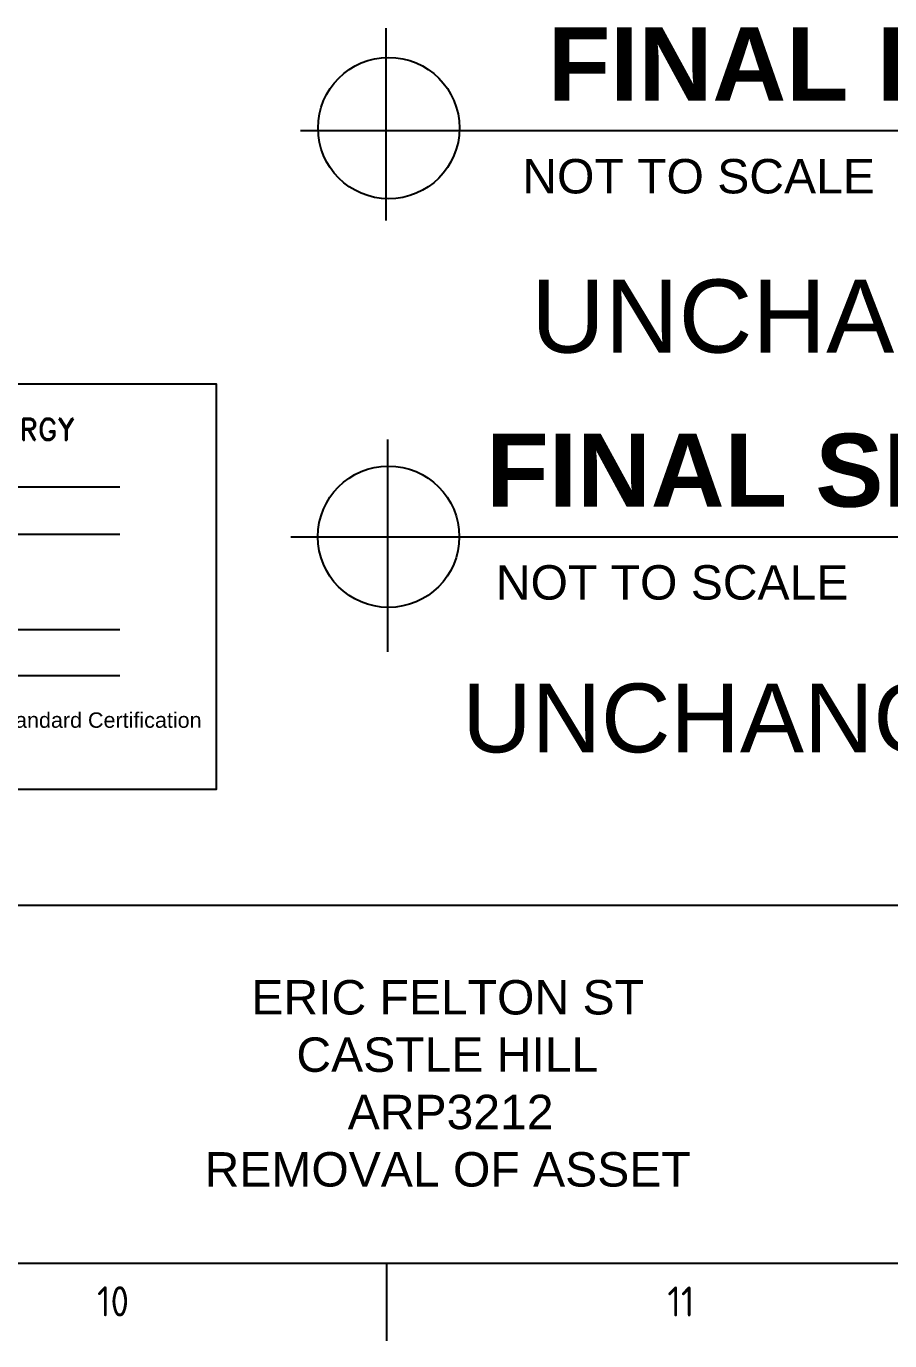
# Paper-space layout 'PAGE 2' of a CAD drawing. Header units: metres, sheet in millimetres. Extents: x -9 to 824, y -5 to 581.
# Drawn here: x 628 to 728.3, y -5.5 to 147.3 of the extents above; entities that cross this region are included whole.
import ezdxf
from ezdxf.enums import TextEntityAlignment as Align

# ---------------------------------------------------------------- set-up
doc = ezdxf.new("R2010")
doc.units = ezdxf.units.M
doc.layers.get('0').update_dxf_attribs({"color": 6})
doc.layers.add('_User Miscellaneous1', color=7, linetype='Continuous')
doc.styles.add('Elec', font='romand__.ttf')
doc.styles.add('iecISOCP', font='isocp.shx')
doc.styles.get("Standard").update_dxf_attribs({"font": 'arial.ttf'})

# ---------------------------------------------------------------- blocks, each defined once
blk = doc.blocks.new('A1_FRAME_TITLE')
at = {"layer": '_User Miscellaneous1', "color": 7, "linetype": 'Continuous'}
blk.add_line((678.72, 5.97), (678.72, -3.03), dxfattribs=at)
at = {"layer": '_User Miscellaneous1', "color": 7, "linetype": 'Continuous', "flags": 128}
for points in [[(123.8, 47.62), (824.37, 47.62)], [(123.8, 5.97), (824.37, 5.97)]]:
    blk.add_lwpolyline(points, dxfattribs=at)
at = {"layer": '_User Miscellaneous1', "color": 7, "style": 'iecISOCP'}
for s, p in [('10', (645.06, -0.2)), ('11', (711.36, -0.22))]:
    blk.add_text(s, height=3.5, dxfattribs=at).set_placement(p)
at = {"layer": '_User Miscellaneous1', "color": 7, "style": 'iecISOCP', "flags": 8}
blk.add_attdef('VERSION_NO', text='', height=2.5, rotation=90, dxfattribs=at).set_placement((302.04, 43.81), align=Align.MIDDLE_CENTER)
at = {"layer": '_User Miscellaneous1', "color": 7, "style": 'iecISOCP'}
for tag, p in [('CAP_NO', (513.19, 43.46)), ('IE_NUM', (513.05, 37.81)), ('REF_No_1', (335.24, 32.31)), ('REF_1', (362.52, 32.31)), ('GEN_WO', (441.71, 31.76)), ('HV_SWITCH', (513.46, 32.16)), ('REF_No_2', (335.24, 26.31)), ('REF_2', (362.52, 26.31)), ('OH_WO', (441.71, 25.81)), ('UBD_REF', (513.05, 25.83)), ('REF_No_3', (335.24, 20.31)), ('REF_3', (362.52, 20.31)), ('UG_WO', (441.71, 20.05)), ('GIS_MAP_No', (513.05, 20.04)), ('REF_No_4', (335.24, 14.31)), ('REF_4', (362.52, 14.31)), ('SUB_WO', (441.71, 13.81)), ('HV_OP_DIAG', (513.33, 14.2)), ('LGA', (512.95, 7.78)), ('ExportID', (9.08, 2.39))]:
    blk.add_attdef(tag, p, '', height=2.5, dxfattribs=at)
at = {"layer": '_User Miscellaneous1', "color": 7}
for p in [(29.9, 23.29), (44.05, 23.29)]:
    blk.add_attdef('DRAFT_NUM', p, '', height=2.5, rotation=90, dxfattribs=at)
at = {"layer": '_User Miscellaneous1', "color": 7, "style": 'iecISOCP'}
for tag, height, p in [('T1', 3.5, (684.37, 39.47)), ('T2', 3.5, (684.37, 34.35)), ('scale', 2.5, (567.76, 33.27)), ('T3', 3.5, (684.37, 28.92)), ('DRAWN', 2.5, (567.76, 24.93)), ('T4', 3.5, (684.37, 23.66)), ('T5', 3.5, (684.37, 18.23)), ('REV', 5, (820.05, 17.1)), ('DATE', 2.5, (567.76, 16.88)), ('T6', 3.5, (684.37, 12.97)), ('CHD', 2.5, (567.76, 8.37)), ('DESIGN', 2.5, (605.62, 9.15))]:
    blk.add_attdef(tag, text='', height=height, dxfattribs=at).set_placement(p, align=Align.CENTER)
blk.add_attdef('NUM', text='', height=7, dxfattribs=at).set_placement((792.37, 20.12), align=Align.MIDDLE_CENTER)
for tag, p in [('NS', (790.71, 8.12)), ('SHTS', (805.41, 8.12))]:
    blk.add_attdef(tag, text='', height=2.5, dxfattribs=at).set_placement(p, align=Align.MIDDLE)
at = {"layer": '_User Miscellaneous1', "color": 7, "style": 'iecISOCP', "flags": 1}
for tag, p in [('ProjectType', (14.17, -26.8)), ('ProjectNumber', (23.56, -26.82)), ('DrawingNumber', (35.51, -26.8)), ('ProjectDescription', (47.56, -26.83)), ('ExportDate', (60.28, -26.79)), ('ExportUserName', (69.15, -26.8)), ('DesignerCompanyName', (81.48, -26.79)), ('ExportAreaOfInterest', (97.1, -26.81)), ('GIS_SUCCESS', (112, -26.78)), ('CAD_SUCCESS', (121.79, -26.78)), ('DEPOTCODE', (132.11, -26.88)), ('ExportCategories', (140.08, -26.8)), ('Comments', (154.38, -26.88))]:
    blk.add_attdef(tag, p, '', height=1, dxfattribs=at)
blk = doc.blocks.new('NOTE_CERTIFIED-BY-IE')
at = {"color": 7, "linetype": 'Continuous', "lineweight": -3}
for p, q in [((22.48, 41), (74.39, 41)), ((26.7, 35.51), (74.39, 35.51)), ((3.75, 24.42), (74.39, 24.42)), ((21.69, 19.06), (74.39, 19.06))]:
    blk.add_line(p, q, dxfattribs=at)
blk.add_lwpolyline([(-7.68, 52.98), (85.6, 52.98), (85.6, 5.82), (-7.68, 5.82)], close=True)
at = {"color": 7, "lineweight": -3, "style": 'Elec'}
blk.add_text('CERTIFIED BY ENDEAVOUR ENERGY', height=2.52, dxfattribs=at).set_placement((39.75, 47.68), align=Align.MIDDLE_CENTER)
at = {"color": 7, "lineweight": -3}
for s, p in [('Amendment:', (2.94, 42.04)), ('Date Approved:', (2.61, 36.57)), ("Examiner's Signature:", (2.61, 31.11))]:
    blk.add_text(s, height=2.5, dxfattribs=at).set_placement(p, align=Align.MIDDLE_LEFT)
blk.add_text('Print Name:', height=2.5, dxfattribs=at).set_placement((3.64, 18.05), align=Align.BOTTOM_LEFT)
at = {"color": 7, "lineweight": -3, "insert": (39.73, 12.09), "char_height": 1.79, "width": 90.1633, "attachment_point": 5, "line_spacing_factor": 1.2}
blk.add_mtext("This Certification is issued subject to Endeavour Energy's Standard Certification Terms", dxfattribs=at)

psp = doc.layouts.new('PAGE 2')

# ---------------------------------------------------------------- linework, layer by layer
at = {"layer": '_User Miscellaneous1'}
psp.add_line((669.78, 147.13), (669.78, 124.76), dxfattribs=at)
at = {"layer": '_User Miscellaneous1', "linetype": 'Continuous', "lineweight": -3}
for points in [[(659.84, 135.23), (788.74, 135.23)], [(669.99, 74.64), (669.99, 99.32)], [(658.73, 88.01), (785.66, 88.01)]]:
    psp.add_lwpolyline(points, dxfattribs=at)
for centre in [(670.11, 135.51), (670.09, 88.01)]:
    psp.add_circle(centre, 8.22, dxfattribs=at)

# ---------------------------------------------------------------- block references
at = {"layer": '_User Miscellaneous1'}
for name, p in [('A1_FRAME_TITLE', (-8.86, -2.43)), ('NOTE_CERTIFIED-BY-IE', (564.47, 52.8))]:
    psp.add_blockref(name, p, dxfattribs=at)

# ---------------------------------------------------------------- texts
at = {"layer": '_User Miscellaneous1', "linetype": 'Continuous', "lineweight": -3, "attachment_point": 1}
for s, insert, char_height, width in [('{\\fArial|b1|i0|c0|p34;FINAL LV CIRCUIT}', (688.61, 147.22), 8.5, 116.9476), ('NOT TO SCALE', (685.64, 131.92), 4, 45.5342), ('UNCHANGED', (686.66, 117.91), 8.5, 116.9476), ('{\\fArial|b1|i0|c0|p34;FINAL SL CIRCUIT}', (681.45, 99.99), 8.5, 116.9476), ('NOT TO SCALE', (682.56, 84.7), 4, 45.5342)]:
    psp.add_mtext(s, dxfattribs=dict(at, insert=insert, char_height=char_height, width=width))
at = {"layer": '_User Miscellaneous1', "color": 7, "attachment_point": 1}
for s, width, insert, char_height in [('UNCHANGED', 101.0168, (678.65, 70.94), 8), ('\\pi15.18201;ERIC FELTON ST\\P\\pi20.41666;CASTLE HILL\\P\\pi0;                 ARP3212      \\P\\pi9.74408;REMOVAL OF ASSET', 75.45, (638.96, 36.47), 4)]:
    psp.add_mtext_dynamic_manual_height_columns(s, width=width, gutter_width=4, heights=[0], dxfattribs=dict(at, insert=insert, char_height=char_height))

doc.saveas('drawing.dxf')
